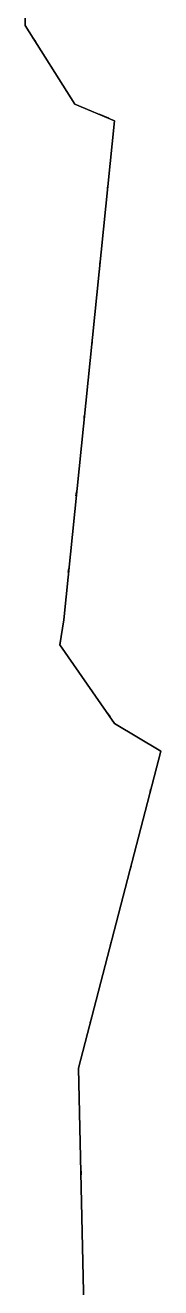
# Model space of a CAD drawing. Extents: x -5 to 14, y -77 to 101.
# Drawn here: x 11.03 to 13.14, y 12.37 to 31.99 of the extents above; entities that cross this region are included whole.
import ezdxf

# ---------------------------------------------------------------- set-up
doc = ezdxf.new("R2010")
doc.units = 0
doc.layers.add('RAILINGS_MIRRORED', color=6, linetype='CONTINUOUS')

msp = doc.modelspace()

# ---------------------------------------------------------------- linework, layer by layer
at = {"layer": 'RAILINGS_MIRRORED'}
for points in [[(11.03, 31.99, 5.38), (11.03, 32.33, 5.38), (11.03, 32.33, 5.31), (11.03, 31.99, 5.31)], [(11.03, 31.99, 5.31), (11.03, 32.33, 5.31), (11.03, 32.33, 5.38), (11.03, 31.99, 5.38)], [(11.03, 31.99, 5.73), (11.03, 32.33, 5.73), (11.03, 32.33, 5.8), (11.03, 31.99, 5.8)], [(11.03, 31.99, 5.8), (11.03, 32.33, 5.8), (11.03, 32.33, 5.73), (11.03, 31.99, 5.73)], [(11.8, 30.77, 5.31), (11.03, 31.99, 5.31), (11.03, 31.99, 5.38), (11.8, 30.77, 5.38)], [(11.8, 30.77, 5.38), (11.03, 31.99, 5.38), (11.03, 31.99, 5.31), (11.8, 30.77, 5.31)], [(11.8, 30.77, 5.8), (11.03, 31.99, 5.8), (11.03, 31.99, 5.73), (11.8, 30.77, 5.73)], [(11.8, 30.77, 5.73), (11.03, 31.99, 5.73), (11.03, 31.99, 5.8), (11.8, 30.77, 5.8)], [(11.15, 31.8, 4.59), (11.15, 31.8, 5.73), (11.19, 31.74, 5.73), (11.19, 31.74, 4.59)], [(11.19, 31.74, 4.59), (11.19, 31.74, 5.73), (11.15, 31.8, 5.73), (11.15, 31.8, 4.59)], [(12.42, 30.51, 5.38), (11.8, 30.77, 5.38), (11.8, 30.77, 5.31), (12.42, 30.51, 5.31)], [(12.42, 30.51, 5.31), (11.8, 30.77, 5.31), (11.8, 30.77, 5.38), (12.42, 30.51, 5.38)], [(12.42, 30.51, 5.73), (11.8, 30.77, 5.73), (11.8, 30.77, 5.8), (12.42, 30.51, 5.8)], [(12.42, 30.51, 5.8), (11.8, 30.77, 5.8), (11.8, 30.77, 5.73), (12.42, 30.51, 5.73)], [(11.63, 22.75, 5.31), (12.42, 30.51, 5.31), (12.42, 30.51, 5.38), (11.63, 22.75, 5.38)], [(11.63, 22.75, 5.38), (12.42, 30.51, 5.38), (12.42, 30.51, 5.31), (11.63, 22.75, 5.31)], [(11.63, 22.75, 5.8), (12.42, 30.51, 5.8), (12.42, 30.51, 5.73), (11.63, 22.75, 5.73)], [(11.63, 22.75, 5.73), (12.42, 30.51, 5.73), (12.42, 30.51, 5.8), (11.63, 22.75, 5.8)], [(12.18, 30.61, 4.59), (12.18, 30.61, 5.73), (12.33, 30.55, 5.73), (12.33, 30.55, 4.59)], [(12.33, 30.55, 4.59), (12.33, 30.55, 5.73), (12.18, 30.61, 5.73), (12.18, 30.61, 4.59)], [(12.31, 29.48, 4.59), (12.31, 29.48, 5.73), (12.31, 29.42, 5.73), (12.31, 29.42, 4.59)], [(12.31, 29.42, 4.59), (12.31, 29.42, 5.73), (12.31, 29.48, 5.73), (12.31, 29.48, 4.59)], [(12.19, 28.3, 4.59), (12.19, 28.3, 5.73), (12.19, 28.24, 5.73), (12.19, 28.24, 4.59)], [(12.19, 28.24, 4.59), (12.19, 28.24, 5.73), (12.19, 28.3, 5.73), (12.19, 28.3, 4.59)], [(12.07, 27.11, 4.59), (12.07, 27.11, 5.73), (12.07, 27.05, 5.73), (12.07, 27.05, 4.59)], [(12.07, 27.05, 4.59), (12.07, 27.05, 5.73), (12.07, 27.11, 5.73), (12.07, 27.11, 4.59)], [(11.95, 25.86, 4.59), (11.95, 25.86, 5.73), (11.95, 25.92, 5.73), (11.95, 25.92, 4.59)], [(11.95, 25.92, 4.59), (11.95, 25.92, 5.73), (11.95, 25.86, 5.73), (11.95, 25.86, 4.59)], [(11.82, 24.68, 4.59), (11.82, 24.68, 5.73), (11.83, 24.74, 5.73), (11.83, 24.74, 4.59)], [(11.83, 24.74, 4.59), (11.83, 24.74, 5.73), (11.82, 24.68, 5.73), (11.82, 24.68, 4.59)], [(11.7, 23.49, 4.59), (11.7, 23.49, 5.73), (11.71, 23.55, 5.73), (11.71, 23.55, 4.59)], [(11.71, 23.55, 4.59), (11.71, 23.55, 5.73), (11.7, 23.49, 5.73), (11.7, 23.49, 4.59)], [(11.57, 22.36, 5.38), (11.63, 22.75, 5.38), (11.63, 22.75, 5.31), (11.57, 22.36, 5.31)], [(11.57, 22.36, 5.31), (11.63, 22.75, 5.31), (11.63, 22.75, 5.38), (11.57, 22.36, 5.38)], [(11.57, 22.36, 5.73), (11.63, 22.75, 5.73), (11.63, 22.75, 5.8), (11.57, 22.36, 5.8)], [(11.57, 22.36, 5.8), (11.63, 22.75, 5.8), (11.63, 22.75, 5.73), (11.57, 22.36, 5.73)], [(11.57, 22.36, 4.59), (11.57, 22.36, 5.73), (11.58, 22.42, 5.73), (11.58, 22.42, 4.59)], [(11.58, 22.42, 4.59), (11.58, 22.42, 5.73), (11.57, 22.36, 5.73), (11.57, 22.36, 4.59)], [(12.42, 21.14, 5.31), (11.57, 22.36, 5.31), (11.57, 22.36, 5.38), (12.42, 21.14, 5.38)], [(12.42, 21.14, 5.38), (11.57, 22.36, 5.38), (11.57, 22.36, 5.31), (12.42, 21.14, 5.31)], [(12.42, 21.14, 5.8), (11.57, 22.36, 5.8), (11.57, 22.36, 5.73), (12.42, 21.14, 5.73)], [(12.42, 21.14, 5.73), (11.57, 22.36, 5.73), (11.57, 22.36, 5.8), (12.42, 21.14, 5.8)], [(12.35, 21.24, 4.59), (12.35, 21.24, 5.73), (12.31, 21.3, 5.73), (12.31, 21.3, 4.59)], [(12.31, 21.3, 4.59), (12.31, 21.3, 5.73), (12.35, 21.24, 5.73), (12.35, 21.24, 4.59)], [(13.14, 20.71, 5.38), (12.42, 21.14, 5.38), (12.42, 21.14, 5.31), (13.14, 20.71, 5.31)], [(13.14, 20.71, 5.31), (12.42, 21.14, 5.31), (12.42, 21.14, 5.38), (13.14, 20.71, 5.38)], [(13.14, 20.71, 5.73), (12.42, 21.14, 5.73), (12.42, 21.14, 5.8), (13.14, 20.71, 5.8)], [(13.14, 20.71, 5.8), (12.42, 21.14, 5.8), (12.42, 21.14, 5.73), (13.14, 20.71, 5.73)], [(11.86, 15.78, 5.31), (13.14, 20.71, 5.31), (13.14, 20.71, 5.38), (11.86, 15.78, 5.38)], [(11.86, 15.78, 5.38), (13.14, 20.71, 5.38), (13.14, 20.71, 5.31), (11.86, 15.78, 5.31)], [(11.86, 15.78, 5.8), (13.14, 20.71, 5.8), (13.14, 20.71, 5.73), (11.86, 15.78, 5.73)], [(11.86, 15.78, 5.73), (13.14, 20.71, 5.73), (13.14, 20.71, 5.8), (11.86, 15.78, 5.8)], [(12.97, 20.05, 4.59), (12.97, 20.05, 5.73), (12.98, 20.11, 5.73), (12.98, 20.11, 4.59)], [(12.98, 20.11, 4.59), (12.98, 20.11, 5.73), (12.97, 20.05, 5.73), (12.97, 20.05, 4.59)], [(12.68, 18.92, 4.59), (12.68, 18.92, 5.73), (12.66, 18.86, 5.73), (12.66, 18.86, 4.59)], [(12.66, 18.86, 4.59), (12.66, 18.86, 5.73), (12.68, 18.92, 5.73), (12.68, 18.92, 4.59)], [(12.37, 17.74, 4.59), (12.37, 17.74, 5.73), (12.35, 17.68, 5.73), (12.35, 17.68, 4.59)], [(12.35, 17.68, 4.59), (12.35, 17.68, 5.73), (12.37, 17.74, 5.73), (12.37, 17.74, 4.59)], [(12.06, 16.55, 4.59), (12.06, 16.55, 5.73), (12.04, 16.49, 5.73), (12.04, 16.49, 4.59)], [(12.04, 16.49, 4.59), (12.04, 16.49, 5.73), (12.06, 16.55, 5.73), (12.06, 16.55, 4.59)], [(12.07, 6.28, 5.38), (11.86, 15.78, 5.38), (11.86, 15.78, 5.31), (12.07, 6.28, 5.31)], [(12.07, 6.28, 5.31), (11.86, 15.78, 5.31), (11.86, 15.78, 5.38), (12.07, 6.28, 5.38)], [(12.07, 6.28, 5.73), (11.86, 15.78, 5.73), (11.86, 15.78, 5.8), (12.07, 6.28, 5.8)], [(12.07, 6.28, 5.8), (11.86, 15.78, 5.8), (11.86, 15.78, 5.73), (12.07, 6.28, 5.73)], [(11.87, 15.42, 4.59), (11.87, 15.42, 5.73), (11.87, 15.36, 5.73), (11.87, 15.36, 4.59)], [(11.87, 15.36, 4.59), (11.87, 15.36, 5.73), (11.87, 15.42, 5.73), (11.87, 15.42, 4.59)], [(11.9, 14.18, 4.59), (11.9, 14.18, 5.73), (11.9, 14.12, 5.73), (11.9, 14.12, 4.59)], [(11.9, 14.12, 4.59), (11.9, 14.12, 5.73), (11.9, 14.18, 5.73), (11.9, 14.18, 4.59)], [(11.92, 12.93, 4.59), (11.92, 12.93, 5.73), (11.92, 12.99, 5.73), (11.92, 12.99, 4.59)], [(11.92, 12.99, 4.59), (11.92, 12.99, 5.73), (11.92, 12.93, 5.73), (11.92, 12.93, 4.59)]]:
    msp.add_3dface(points, dxfattribs=at)

doc.saveas('drawing.dxf')
